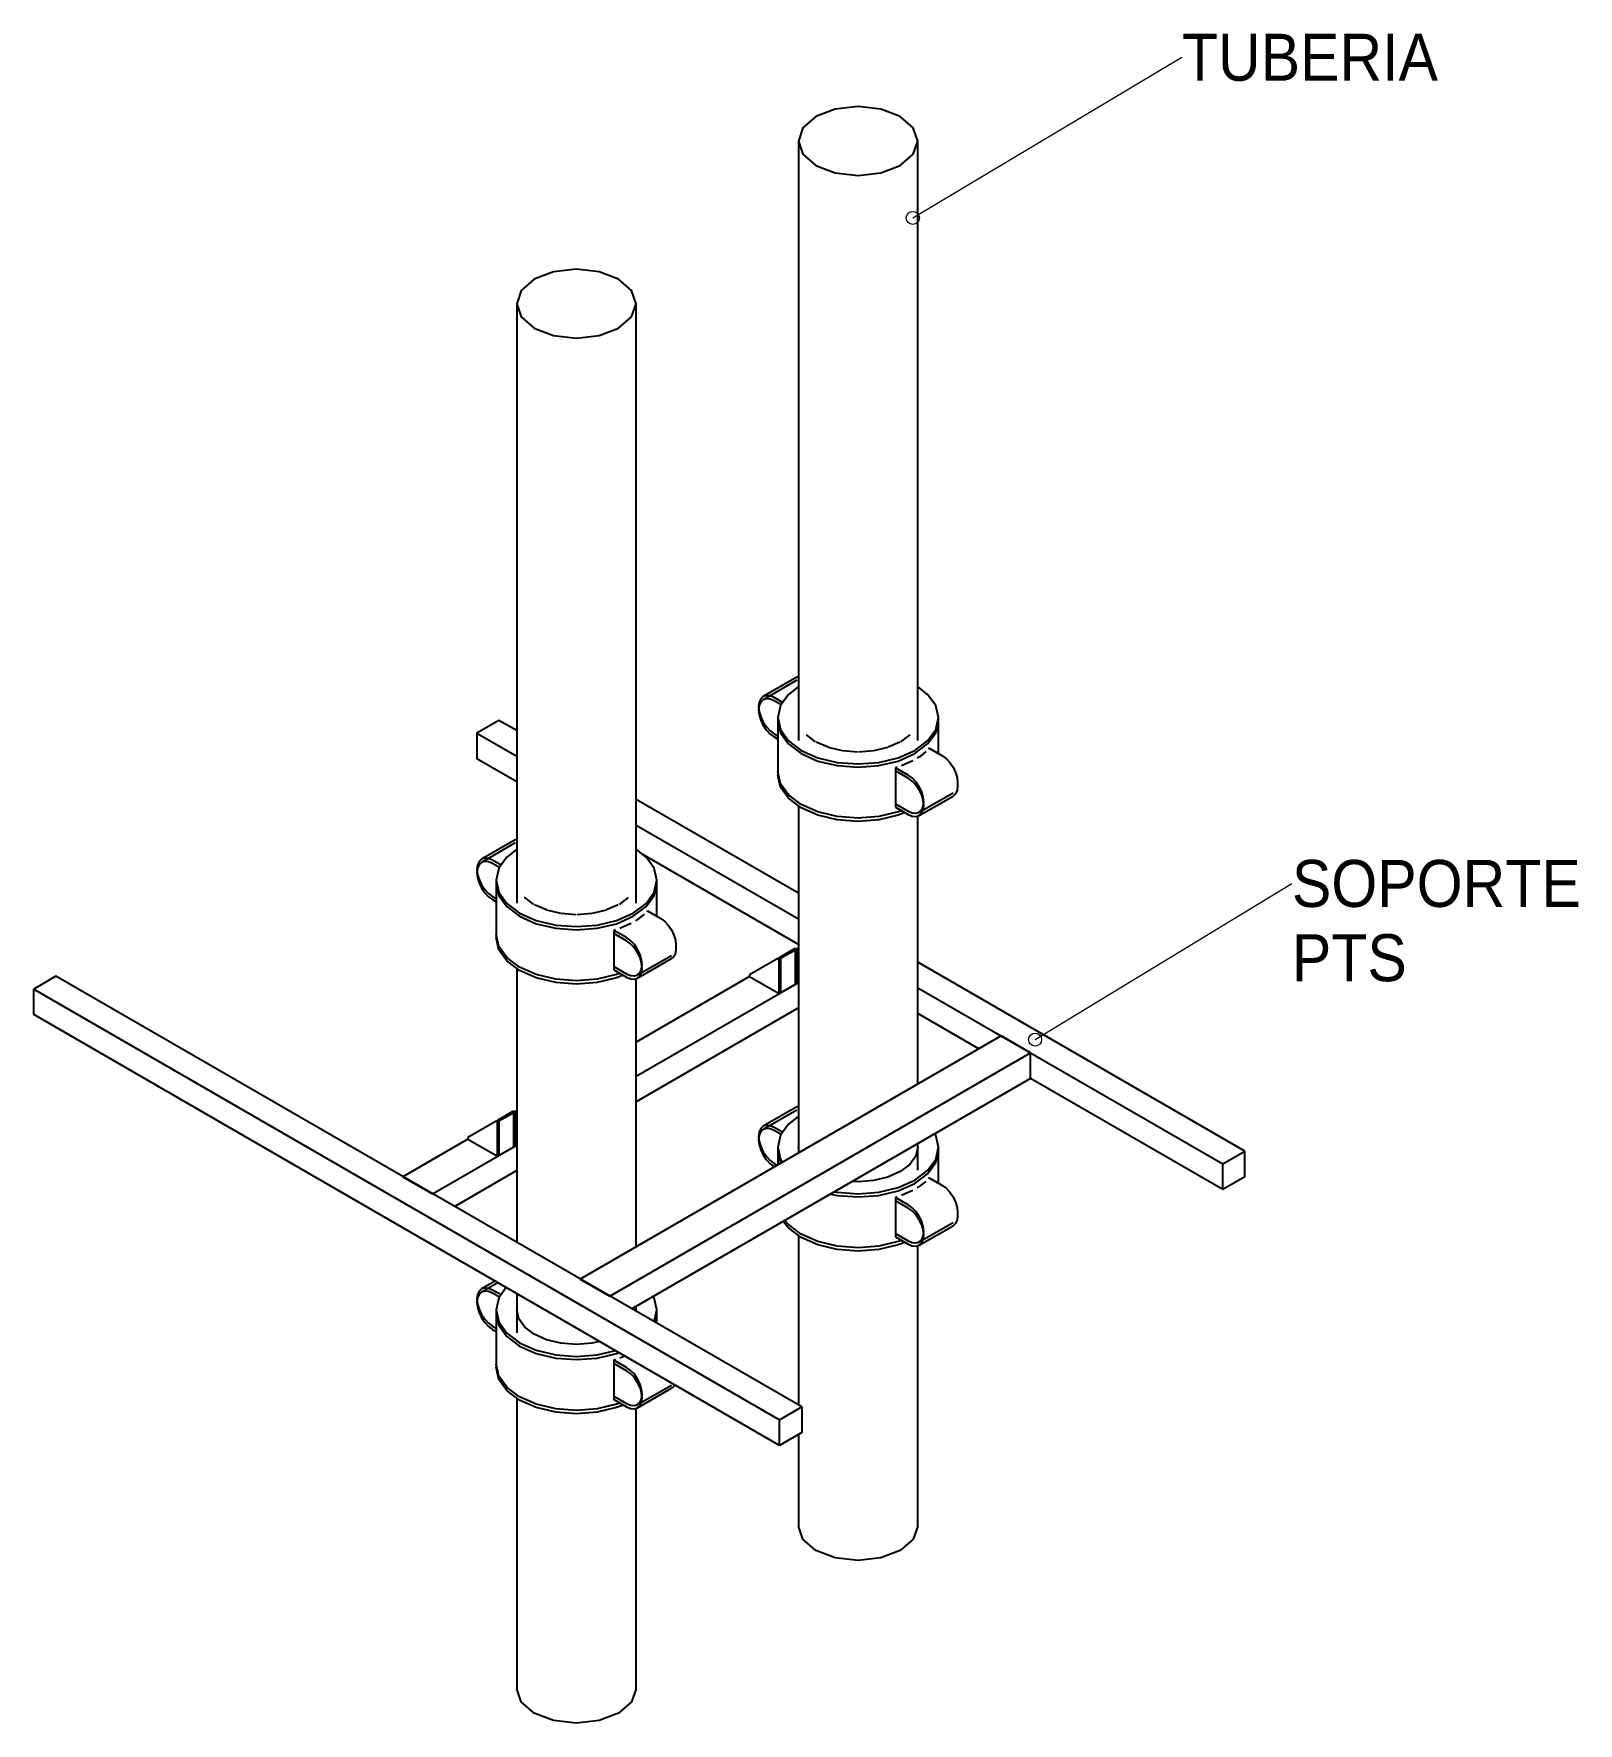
# Model space of a CAD drawing. Header units: metres. Extents: x 63 to 378, y -27 to 78.
# Drawn here: x 376.759 to 378.238, y 36.179 to 37.796 of the extents above; entities that cross this region are included whole.
import ezdxf

# ---------------------------------------------------------------- set-up
doc = ezdxf.new("R2010")
doc.units = ezdxf.units.M
doc.layers.add('G-ANNO-TEXT', color=7, linetype='Continuous', lineweight=9)
doc.layers.add('P-PIPE', color=7, linetype='Continuous', lineweight=18)
doc.styles.add('SansSerif_1', font='SANSS__.TTF', dxfattribs={"width": 0.9, "height": 0.045})

# ---------------------------------------------------------------- blocks, each defined once
blk = doc.blocks.new('Victaulic-IPS-Rigid Coupling Style 07-W07-107 - Standard-2589299-DETALLE ESQUEMATICO SOPORTE TUB_')
at = {"layer": 'P-PIPE', "color": 1, "lineweight": 25, "true_color": 0xff0000}
for p, q in [((56.1004, 36.6008), (56.0847, 36.5917)), ((56.1018, 36.5869), (56.0953, 36.5907)), ((56.0986, 36.5716), (56.0986, 36.5198)), ((56.2511, 36.563), (56.2526, 36.5716)), ((56.2526, 36.562), (56.2526, 36.5716)), ((56.0953, 36.5561), (56.0986, 36.5542)), ((56.2236, 36.5166), (56.2114, 36.5236)), ((56.2114, 36.5236), (56.2114, 36.4891)), ((56.2114, 36.4891), (56.2236, 36.482)), ((56.2342, 36.481), (56.2665, 36.4997))]:
    blk.add_line(p, q, dxfattribs=at)
for points in [[(56.0847, 36.5917, 0), (56.0823, 36.5895, 0), (56.0808, 36.5862, 0), (56.0803, 36.582, 0), (56.0808, 36.5773, 0), (56.0823, 36.5722, 0), (56.0847, 36.5673, 0), (56.0878, 36.5628, 0), (56.0914, 36.5589, 0), (56.0953, 36.5561, 0)], [(56.0953, 36.5907, 0), (56.0914, 36.5923, 0), (56.0878, 36.5927, 0), (56.0847, 36.5917, 0)], [(56.0986, 36.5716, 0), (56.1013, 36.5601, 0), (56.109, 36.5494, 0), (56.1212, 36.5402, 0)], [(56.1212, 36.5402, 0), (56.1371, 36.5331, 0), (56.1557, 36.5287, 0), (56.1756, 36.5272, 0), (56.1955, 36.5287, 0), (56.2141, 36.5331, 0), (56.2163, 36.5339, 0)], [(56.1212, 36.4884, 0), (56.109, 36.4976, 0), (56.1013, 36.5083, 0), (56.0986, 36.5198, 0)], [(56.2342, 36.481, 0), (56.2366, 36.4832, 0), (56.238, 36.4865, 0), (56.2386, 36.4907, 0), (56.238, 36.4955, 0), (56.2366, 36.5005, 0), (56.2342, 36.5054, 0), (56.2311, 36.51, 0), (56.2275, 36.5138, 0), (56.2236, 36.5166, 0)], [(56.2696, 36.5031, 0), (56.2689, 36.5019, 0), (56.2665, 36.4997, 0)], [(56.2206, 36.4837, 0), (56.2141, 36.4813, 0), (56.1955, 36.4769, 0), (56.1756, 36.4753, 0), (56.1557, 36.4769, 0), (56.1371, 36.4813, 0), (56.1212, 36.4884, 0)], [(56.2236, 36.482, 0), (56.2275, 36.4804, 0), (56.2311, 36.48, 0), (56.2342, 36.481, 0)]]:
    blk.add_polyline3d(points, dxfattribs=at)
blk = doc.blocks.new('Victaulic-IPS-Rigid Coupling Style 07-W07-107 - Standard-V701-DETALLE ESQUEMATICO SOPORTE TUB_')
at = {"layer": 'P-PIPE', "color": 1, "lineweight": 25, "true_color": 0xff0000}
for p, q in [((56.0977, 36.6024), (56.0847, 36.5948)), ((56.1034, 36.5891), (56.0953, 36.5938)), ((56.0986, 36.5747), (56.0986, 36.5229)), ((56.2328, 36.5747), (56.2327, 36.5736)), ((56.25, 36.5634), (56.2526, 36.5747)), ((56.2526, 36.562), (56.2526, 36.5747)), ((56.0953, 36.5592), (56.0986, 36.5573)), ((56.213, 36.5273), (56.2114, 36.5268)), ((56.2236, 36.5197), (56.2114, 36.5268)), ((56.2114, 36.5268), (56.2114, 36.4922)), ((56.222, 36.5306), (56.2171, 36.5287)), ((56.2342, 36.4841), (56.2665, 36.5028)), ((56.2114, 36.4922), (56.2236, 36.4852))]:
    blk.add_line(p, q, dxfattribs=at)
for points in [[(56.0847, 36.5948, 0), (56.0823, 36.5926, 0), (56.0808, 36.5893, 0), (56.0803, 36.5852, 0), (56.0808, 36.5804, 0), (56.0823, 36.5754, 0), (56.0847, 36.5704, 0), (56.0878, 36.5659, 0), (56.0914, 36.5621, 0), (56.0953, 36.5592, 0)], [(56.0953, 36.5938, 0), (56.0914, 36.5954, 0), (56.0878, 36.5958, 0), (56.0847, 36.5948, 0)], [(56.1083, 36.5963, 0), (56.1013, 36.5862, 0), (56.0986, 36.5747, 0)], [(56.2526, 36.5747, 0), (56.2499, 36.5862, 0), (56.2493, 36.5875, 0)], [(56.0986, 36.5747, 0), (56.1013, 36.5632, 0), (56.109, 36.5525, 0), (56.1212, 36.5433, 0)], [(56.1352, 36.5514, 0), (56.1261, 36.5582, 0), (56.1204, 36.5662, 0), (56.1185, 36.5747, 0)], [(56.198, 36.5444, 0), (56.1904, 36.5429, 0), (56.1756, 36.5417, 0), (56.1608, 36.5429, 0), (56.147, 36.5462, 0), (56.1352, 36.5514, 0)], [(56.1212, 36.5433, 0), (56.1371, 36.5363, 0), (56.1557, 36.5318, 0), (56.1756, 36.5303, 0), (56.1955, 36.5318, 0), (56.2129, 36.5359, 0)], [(56.1212, 36.4915, 0), (56.109, 36.5007, 0), (56.1013, 36.5114, 0), (56.0986, 36.5229, 0)], [(56.2342, 36.4841, 0), (56.2366, 36.4863, 0), (56.238, 36.4896, 0), (56.2386, 36.4938, 0), (56.238, 36.4986, 0), (56.2366, 36.5036, 0), (56.2342, 36.5086, 0), (56.2311, 36.5131, 0), (56.2275, 36.5169, 0), (56.2236, 36.5197, 0)], [(56.2174, 36.4856, 0), (56.2141, 36.4844, 0), (56.1955, 36.48, 0), (56.1756, 36.4785, 0), (56.1557, 36.48, 0), (56.1371, 36.4844, 0), (56.1212, 36.4915, 0)], [(56.2236, 36.4852, 0), (56.2275, 36.4835, 0), (56.2311, 36.4832, 0), (56.2342, 36.4841, 0)]]:
    blk.add_polyline3d(points, dxfattribs=at)
blk = doc.blocks.new('Victaulic-IPS-Rigid Coupling Style 07-W07-107 - Standard-V702-DETALLE ESQUEMATICO SOPORTE TUB_')
at = {"layer": 'P-PIPE', "color": 11, "lineweight": 25, "true_color": 0xff8080}
for p, q in [((56.3867, 36.7661), (56.3544, 36.7474)), ((56.3715, 36.7426), (56.365, 36.7464)), ((56.3683, 36.7273), (56.3683, 36.7135)), ((56.3683, 36.7273), (56.3709, 36.7158)), ((56.5196, 36.7158), (56.5222, 36.7273)), ((56.5222, 36.6963), (56.5222, 36.7273)), ((56.3709, 36.7158), (56.3712, 36.7152)), ((56.5119, 36.7051), (56.5196, 36.7158)), ((56.4838, 36.6888), (56.4997, 36.6959)), ((56.4997, 36.6959), (56.5119, 36.7051)), ((56.4192, 36.6855), (56.4254, 36.6844)), ((56.4254, 36.6844), (56.4453, 36.6829)), ((56.4453, 36.6829), (56.4652, 36.6844)), ((56.4652, 36.6844), (56.4838, 36.6888)), ((56.4933, 36.6723), (56.4811, 36.6793)), ((56.4811, 36.6793), (56.4811, 36.6448)), ((56.5039, 36.6367), (56.5362, 36.6554)), ((56.4811, 36.6448), (56.4933, 36.6377))]:
    blk.add_line(p, q, dxfattribs=at)
for points in [[(56.3544, 36.7474, 0), (56.352, 36.7452, 0), (56.3505, 36.7419, 0), (56.35, 36.7377, 0), (56.3505, 36.733, 0), (56.352, 36.7279, 0), (56.3544, 36.723, 0), (56.3575, 36.7185, 0), (56.3611, 36.7146, 0), (56.365, 36.7118, 0)], [(56.365, 36.7464, 0), (56.3611, 36.748, 0), (56.3575, 36.7484, 0), (56.3544, 36.7474, 0)], [(56.5039, 36.6367, 0), (56.5062, 36.6389, 0), (56.5077, 36.6422, 0), (56.5082, 36.6464, 0), (56.5077, 36.6512, 0), (56.5062, 36.6562, 0), (56.5039, 36.6611, 0), (56.5008, 36.6657, 0), (56.4971, 36.6695, 0), (56.4933, 36.6723, 0)], [(56.5405, 36.6667, 0), (56.5406, 36.6651, 0), (56.5401, 36.6609, 0), (56.5386, 36.6576, 0), (56.5362, 36.6554, 0)], [(56.3909, 36.6441, 0), (56.3786, 36.6533, 0), (56.3735, 36.6595, 0)], [(56.4902, 36.6394, 0), (56.4838, 36.637, 0), (56.4652, 36.6326, 0), (56.4453, 36.631, 0), (56.4254, 36.6326, 0), (56.4068, 36.637, 0), (56.3909, 36.6441, 0)], [(56.4933, 36.6377, 0), (56.4971, 36.6361, 0), (56.5008, 36.6357, 0), (56.5039, 36.6367, 0)]]:
    blk.add_polyline3d(points, dxfattribs=at)
blk = doc.blocks.new('Victaulic-IPS-Rigid Coupling Style 07-W07-107 - Standard-V703-DETALLE ESQUEMATICO SOPORTE TUB_')
at = {"layer": 'P-PIPE', "color": 11, "lineweight": 25, "true_color": 0xff8080}
for p, q in [((56.3867, 36.7692), (56.3544, 36.7505)), ((56.3867, 36.7692), (56.3881, 36.7698)), ((56.373, 36.7448), (56.365, 36.7495)), ((56.3683, 36.7304), (56.3683, 36.7135)), ((56.3888, 36.7255), (56.3881, 36.7304)), ((56.5222, 36.6963), (56.5222, 36.7304)), ((56.365, 36.7149), (56.3679, 36.7133)), ((56.5134, 36.7011), (56.5126, 36.7002)), ((56.5134, 36.7011), (56.5256, 36.6941)), ((56.4827, 36.683), (56.4811, 36.6825)), ((56.4933, 36.6754), (56.4811, 36.6825)), ((56.4811, 36.6825), (56.4811, 36.6479)), ((56.3786, 36.6564), (56.3751, 36.6604)), ((56.3909, 36.6472), (56.3786, 36.6564)), ((56.4068, 36.6401), (56.3909, 36.6472)), ((56.4811, 36.6479), (56.4933, 36.6409)), ((56.5039, 36.6398), (56.5362, 36.6585)), ((56.4254, 36.6357), (56.4068, 36.6401)), ((56.4453, 36.6341), (56.4254, 36.6357)), ((56.4652, 36.6357), (56.4453, 36.6341)), ((56.4838, 36.6401), (56.4652, 36.6357)), ((56.4871, 36.6413), (56.4838, 36.6401))]:
    blk.add_line(p, q, dxfattribs=at)
for points in [[(56.3878, 36.76, 0), (56.3786, 36.7526, 0), (56.3709, 36.7419, 0), (56.3683, 36.7304, 0)], [(56.3544, 36.7505, 0), (56.352, 36.7483, 0), (56.3505, 36.745, 0), (56.35, 36.7409, 0), (56.3505, 36.7361, 0), (56.352, 36.7311, 0), (56.3544, 36.7261, 0), (56.3575, 36.7216, 0), (56.3611, 36.7178, 0), (56.365, 36.7149, 0)], [(56.365, 36.7495, 0), (56.3611, 36.7511, 0), (56.3575, 36.7515, 0), (56.3544, 36.7505, 0)], [(56.3683, 36.7304, 0), (56.3709, 36.7189, 0), (56.3725, 36.7161, 0)], [(56.4231, 36.6879, 0), (56.4254, 36.6875, 0), (56.4453, 36.686, 0), (56.4652, 36.6875, 0), (56.4838, 36.692, 0), (56.4997, 36.699, 0), (56.5119, 36.7082, 0), (56.5196, 36.7189, 0), (56.5222, 36.7304, 0)], [(56.5024, 36.7304, 0), (56.5005, 36.7219, 0), (56.4948, 36.7139, 0), (56.4857, 36.7071, 0), (56.4739, 36.7019, 0), (56.4601, 36.6986, 0), (56.4453, 36.6974, 0), (56.4401, 36.6976, 0)], [(56.5222, 36.7304, 0), (56.5196, 36.7419, 0), (56.519, 36.7432, 0)], [(56.5101, 36.6978, 0), (56.5049, 36.6937, 0), (56.5018, 36.6916, 0)], [(56.4976, 36.6892, 0), (56.494, 36.6874, 0), (56.4868, 36.6844, 0)], [(56.5256, 36.6941, 0), (56.5295, 36.6913, 0), (56.5331, 36.6875, 0), (56.5362, 36.6829, 0), (56.5386, 36.678, 0), (56.5401, 36.6729, 0), (56.5406, 36.6682, 0), (56.5405, 36.6666, 0)], [(56.5039, 36.6398, 0), (56.5062, 36.642, 0), (56.5077, 36.6453, 0), (56.5082, 36.6495, 0), (56.5077, 36.6543, 0), (56.5062, 36.6593, 0), (56.5039, 36.6642, 0), (56.5008, 36.6688, 0), (56.4971, 36.6726, 0), (56.4933, 36.6754, 0)], [(56.4933, 36.6409, 0), (56.4971, 36.6392, 0), (56.5008, 36.6389, 0), (56.5039, 36.6398, 0)]]:
    blk.add_polyline3d(points, dxfattribs=at)
blk = doc.blocks.new('Victaulic-IPS-Rigid Coupling Style 07-W07-107 - Standard-V704-DETALLE ESQUEMATICO SOPORTE TUB_')
at = {"layer": 'P-PIPE', "color": 1, "lineweight": 25, "true_color": 0xff0000}
for p, q in [((56.117, 37.0218), (56.0847, 37.0031)), ((56.1018, 36.9983), (56.0953, 37.002)), ((56.0986, 36.983), (56.0986, 36.9311)), ((56.2526, 36.9519), (56.2526, 36.983)), ((56.0953, 36.9675), (56.0986, 36.9655)), ((56.2236, 36.928), (56.2114, 36.935)), ((56.2114, 36.935), (56.2114, 36.9004)), ((56.2342, 36.8924), (56.2665, 36.911)), ((56.2114, 36.9004), (56.2236, 36.8934))]:
    blk.add_line(p, q, dxfattribs=at)
for points in [[(56.0847, 37.0031, 0), (56.0823, 37.0009, 0), (56.0808, 36.9976, 0), (56.0803, 36.9934, 0), (56.0808, 36.9886, 0), (56.0823, 36.9836, 0), (56.0847, 36.9787, 0), (56.0878, 36.9741, 0), (56.0914, 36.9703, 0), (56.0953, 36.9675, 0)], [(56.0953, 37.002, 0), (56.0914, 37.0037, 0), (56.0878, 37.004, 0), (56.0847, 37.0031, 0)], [(56.0986, 36.983, 0), (56.1013, 36.9715, 0), (56.109, 36.9608, 0), (56.1212, 36.9516, 0)], [(56.1212, 36.9516, 0), (56.1371, 36.9445, 0), (56.1557, 36.9401, 0), (56.1756, 36.9385, 0), (56.1955, 36.9401, 0), (56.2141, 36.9445, 0), (56.23, 36.9516, 0), (56.2423, 36.9608, 0), (56.2499, 36.9715, 0), (56.2526, 36.983, 0)], [(56.1212, 36.8997, 0), (56.109, 36.9089, 0), (56.1013, 36.9196, 0), (56.0986, 36.9311, 0)], [(56.2342, 36.8924, 0), (56.2366, 36.8946, 0), (56.238, 36.8979, 0), (56.2386, 36.902, 0), (56.238, 36.9068, 0), (56.2366, 36.9118, 0), (56.2342, 36.9168, 0), (56.2311, 36.9213, 0), (56.2275, 36.9251, 0), (56.2236, 36.928, 0)], [(56.2708, 36.9223, 0), (56.2709, 36.9207, 0), (56.2704, 36.9165, 0), (56.2689, 36.9132, 0), (56.2665, 36.911, 0)], [(56.2206, 36.8951, 0), (56.2141, 36.8927, 0), (56.1955, 36.8882, 0), (56.1756, 36.8867, 0), (56.1557, 36.8882, 0), (56.1371, 36.8927, 0), (56.1212, 36.8997, 0)], [(56.2236, 36.8934, 0), (56.2275, 36.8918, 0), (56.2311, 36.8914, 0), (56.2342, 36.8924, 0)]]:
    blk.add_polyline3d(points, dxfattribs=at)
blk = doc.blocks.new('Victaulic-IPS-Rigid Coupling Style 07-W07-107 - Standard-V705-DETALLE ESQUEMATICO SOPORTE TUB_')
at = {"layer": 'P-PIPE', "color": 1, "lineweight": 25, "true_color": 0xff0000}
for p, q in [((56.117, 37.0249), (56.0847, 37.0062)), ((56.117, 37.0249), (56.1184, 37.0255)), ((56.1034, 37.0005), (56.0953, 37.0052)), ((56.0986, 36.9861), (56.0986, 36.9342)), ((56.2526, 36.9519), (56.2526, 36.9861)), ((56.0953, 36.9706), (56.0986, 36.9687)), ((56.1261, 36.9696), (56.1259, 36.9698)), ((56.1348, 36.963), (56.1262, 36.9695)), ((56.1469, 36.9576), (56.1355, 36.9626)), ((56.1605, 36.9543), (56.1473, 36.9574)), ((56.1751, 36.9531), (56.161, 36.9542)), ((56.1902, 36.9542), (56.1761, 36.9531)), ((56.2039, 36.9574), (56.1907, 36.9543)), ((56.2157, 36.9626), (56.2043, 36.9576)), ((56.225, 36.9695), (56.2164, 36.963)), ((56.2437, 36.9568), (56.2429, 36.9559)), ((56.2437, 36.9568), (56.2559, 36.9497)), ((56.213, 36.9386), (56.2114, 36.9381)), ((56.2236, 36.9311), (56.2114, 36.9381)), ((56.2114, 36.9381), (56.2114, 36.9036)), ((56.2342, 36.8955), (56.2665, 36.9141)), ((56.2114, 36.9036), (56.2236, 36.8965))]:
    blk.add_line(p, q, dxfattribs=at)
for points in [[(56.0847, 37.0062, 0), (56.0823, 37.004, 0), (56.0808, 37.0007, 0), (56.0803, 36.9965, 0), (56.0808, 36.9917, 0), (56.0823, 36.9867, 0), (56.0847, 36.9818, 0), (56.0878, 36.9772, 0), (56.0914, 36.9734, 0), (56.0953, 36.9706, 0)], [(56.0953, 37.0052, 0), (56.0914, 37.0068, 0), (56.0878, 37.0072, 0), (56.0847, 37.0062, 0)], [(56.1181, 37.0156, 0), (56.109, 37.0083, 0), (56.1013, 36.9976, 0), (56.0986, 36.9861, 0)], [(56.2526, 36.9861, 0), (56.2499, 36.9976, 0), (56.2423, 37.0083, 0), (56.2332, 37.0156, 0)], [(56.0986, 36.9861, 0), (56.1013, 36.9746, 0), (56.109, 36.9639, 0), (56.1212, 36.9547, 0)], [(56.1212, 36.9547, 0), (56.1371, 36.9476, 0), (56.1557, 36.9432, 0), (56.1756, 36.9417, 0), (56.1955, 36.9432, 0), (56.2141, 36.9476, 0), (56.23, 36.9547, 0), (56.2423, 36.9639, 0), (56.2499, 36.9746, 0), (56.2526, 36.9861, 0)], [(56.2279, 36.9448, 0), (56.2243, 36.943, 0), (56.2171, 36.94, 0)], [(56.2404, 36.9535, 0), (56.2352, 36.9493, 0), (56.2321, 36.9473, 0)], [(56.2559, 36.9497, 0), (56.2598, 36.9469, 0), (56.2634, 36.9431, 0), (56.2665, 36.9386, 0), (56.2689, 36.9336, 0), (56.2704, 36.9286, 0), (56.2709, 36.9238, 0), (56.2708, 36.9223, 0)], [(56.1212, 36.9028, 0), (56.109, 36.912, 0), (56.1013, 36.9227, 0), (56.0986, 36.9342, 0)], [(56.2342, 36.8955, 0), (56.2366, 36.8977, 0), (56.238, 36.901, 0), (56.2386, 36.9052, 0), (56.238, 36.9099, 0), (56.2366, 36.915, 0), (56.2342, 36.9199, 0), (56.2311, 36.9244, 0), (56.2275, 36.9283, 0), (56.2236, 36.9311, 0)], [(56.2174, 36.8969, 0), (56.2141, 36.8958, 0), (56.1955, 36.8913, 0), (56.1756, 36.8898, 0), (56.1557, 36.8913, 0), (56.1371, 36.8958, 0), (56.1212, 36.9028, 0)], [(56.2236, 36.8965, 0), (56.2275, 36.8949, 0), (56.2311, 36.8945, 0), (56.2342, 36.8955, 0)]]:
    blk.add_polyline3d(points, dxfattribs=at)
blk = doc.blocks.new('Victaulic-IPS-Rigid Coupling Style 07-W07-107 - Standard-V706-DETALLE ESQUEMATICO SOPORTE TUB_')
at = {"layer": 'P-PIPE', "color": 11, "lineweight": 25, "true_color": 0xff8080}
for p, q in [((56.3867, 37.1775), (56.3544, 37.1588)), ((56.3715, 37.154), (56.365, 37.1577)), ((56.3683, 37.1387), (56.3683, 37.0868)), ((56.3683, 37.1387), (56.3709, 37.1272)), ((56.5196, 37.1272), (56.5222, 37.1387)), ((56.5222, 37.1076), (56.5222, 37.1387)), ((56.365, 37.1232), (56.3683, 37.1212)), ((56.3709, 37.1272), (56.3786, 37.1165)), ((56.3786, 37.1165), (56.3909, 37.1073)), ((56.4997, 37.1073), (56.5119, 37.1165)), ((56.5119, 37.1165), (56.5196, 37.1272)), ((56.3909, 37.1073), (56.4068, 37.1002)), ((56.4068, 37.1002), (56.4254, 37.0958)), ((56.4652, 37.0958), (56.4838, 37.1002)), ((56.4838, 37.1002), (56.4997, 37.1073)), ((56.4254, 37.0958), (56.4453, 37.0942)), ((56.4453, 37.0942), (56.4652, 37.0958)), ((56.4933, 37.0837), (56.4811, 37.0907)), ((56.4811, 37.0907), (56.4811, 37.0561)), ((56.4811, 37.0561), (56.4933, 37.0491)), ((56.5039, 37.0481), (56.5362, 37.0667))]:
    blk.add_line(p, q, dxfattribs=at)
for points in [[(56.3544, 37.1588, 0), (56.352, 37.1566, 0), (56.3505, 37.1533, 0), (56.35, 37.1491, 0), (56.3505, 37.1443, 0), (56.352, 37.1393, 0), (56.3544, 37.1343, 0), (56.3575, 37.1298, 0), (56.3611, 37.126, 0), (56.365, 37.1232, 0)], [(56.365, 37.1577, 0), (56.3611, 37.1594, 0), (56.3575, 37.1597, 0), (56.3544, 37.1588, 0)], [(56.3909, 37.0554, 0), (56.3786, 37.0646, 0), (56.3709, 37.0753, 0), (56.3683, 37.0868, 0)], [(56.5039, 37.0481, 0), (56.5062, 37.0503, 0), (56.5077, 37.0536, 0), (56.5082, 37.0577, 0), (56.5077, 37.0625, 0), (56.5062, 37.0675, 0), (56.5039, 37.0725, 0), (56.5008, 37.077, 0), (56.4971, 37.0808, 0), (56.4933, 37.0837, 0)], [(56.5405, 37.078, 0), (56.5406, 37.0764, 0), (56.5401, 37.0722, 0), (56.5386, 37.0689, 0), (56.5362, 37.0667, 0)], [(56.4902, 37.0508, 0), (56.4838, 37.0484, 0), (56.4652, 37.0439, 0), (56.4453, 37.0424, 0), (56.4254, 37.0439, 0), (56.4068, 37.0484, 0), (56.3909, 37.0554, 0)], [(56.4933, 37.0491, 0), (56.4971, 37.0475, 0), (56.5008, 37.0471, 0), (56.5039, 37.0481, 0)]]:
    blk.add_polyline3d(points, dxfattribs=at)
blk = doc.blocks.new('Victaulic-IPS-Rigid Coupling Style 07-W07-107 - Standard-V707-DETALLE ESQUEMATICO SOPORTE TUB_')
at = {"layer": 'P-PIPE', "color": 11, "lineweight": 25, "true_color": 0xff8080}
for p, q in [((56.3867, 37.1806), (56.3544, 37.1619)), ((56.3867, 37.1806), (56.3881, 37.1812)), ((56.373, 37.1562), (56.365, 37.1609)), ((56.3683, 37.1418), (56.3683, 37.0899)), ((56.5222, 37.1076), (56.5222, 37.1418)), ((56.365, 37.1263), (56.3683, 37.1244)), ((56.4045, 37.1187), (56.3959, 37.1252)), ((56.4166, 37.1133), (56.4052, 37.1183)), ((56.4854, 37.1183), (56.474, 37.1133)), ((56.4947, 37.1252), (56.486, 37.1187)), ((56.4302, 37.11), (56.417, 37.1131)), ((56.4448, 37.1088), (56.4306, 37.1099)), ((56.4599, 37.1099), (56.4458, 37.1088)), ((56.4736, 37.1131), (56.4604, 37.11)), ((56.5134, 37.1125), (56.5126, 37.1116)), ((56.5134, 37.1125), (56.5256, 37.1054)), ((56.3709, 37.0784), (56.3683, 37.0899)), ((56.4827, 37.0943), (56.4811, 37.0938)), ((56.4933, 37.0868), (56.4811, 37.0938)), ((56.4811, 37.0938), (56.4811, 37.0593)), ((56.3786, 37.0677), (56.3709, 37.0784)), ((56.3909, 37.0585), (56.3786, 37.0677)), ((56.5039, 37.0512), (56.5362, 37.0698)), ((56.4068, 37.0515), (56.3909, 37.0585)), ((56.4254, 37.047), (56.4068, 37.0515)), ((56.4838, 37.0515), (56.4652, 37.047)), ((56.4811, 37.0593), (56.4933, 37.0522)), ((56.4871, 37.0526), (56.4838, 37.0515)), ((56.4453, 37.0455), (56.4254, 37.047)), ((56.4652, 37.047), (56.4453, 37.0455))]:
    blk.add_line(p, q, dxfattribs=at)
for points in [[(56.3878, 37.1713, 0), (56.3786, 37.164, 0), (56.3709, 37.1533, 0), (56.3683, 37.1418, 0)], [(56.5222, 37.1418, 0), (56.5196, 37.1533, 0), (56.5119, 37.164, 0), (56.5028, 37.1713, 0)], [(56.3544, 37.1619, 0), (56.352, 37.1597, 0), (56.3505, 37.1564, 0), (56.35, 37.1522, 0), (56.3505, 37.1474, 0), (56.352, 37.1424, 0), (56.3544, 37.1375, 0), (56.3575, 37.1329, 0), (56.3611, 37.1291, 0), (56.365, 37.1263, 0)], [(56.365, 37.1609, 0), (56.3611, 37.1625, 0), (56.3575, 37.1629, 0), (56.3544, 37.1619, 0)], [(56.3683, 37.1418, 0), (56.3709, 37.1303, 0), (56.3786, 37.1196, 0), (56.3909, 37.1104, 0)], [(56.3909, 37.1104, 0), (56.4068, 37.1033, 0), (56.4254, 37.0989, 0), (56.4453, 37.0974, 0), (56.4652, 37.0989, 0), (56.4838, 37.1033, 0), (56.4997, 37.1104, 0), (56.5119, 37.1196, 0), (56.5196, 37.1303, 0), (56.5222, 37.1418, 0)], [(56.4976, 37.1005, 0), (56.494, 37.0987, 0), (56.4868, 37.0957, 0)], [(56.5101, 37.1092, 0), (56.5049, 37.105, 0), (56.5018, 37.103, 0)], [(56.5256, 37.1054, 0), (56.5295, 37.1026, 0), (56.5331, 37.0988, 0), (56.5362, 37.0943, 0), (56.5386, 37.0893, 0), (56.5401, 37.0843, 0), (56.5406, 37.0795, 0), (56.5405, 37.078, 0)], [(56.5039, 37.0512, 0), (56.5062, 37.0534, 0), (56.5077, 37.0567, 0), (56.5082, 37.0609, 0), (56.5077, 37.0656, 0), (56.5062, 37.0707, 0), (56.5039, 37.0756, 0), (56.5008, 37.0801, 0), (56.4971, 37.084, 0), (56.4933, 37.0868, 0)], [(56.4933, 37.0522, 0), (56.4971, 37.0506, 0), (56.5008, 37.0502, 0), (56.5039, 37.0512, 0)]]:
    blk.add_polyline3d(points, dxfattribs=at)
blk = doc.blocks.new('soporte tuberia Ayura - 4_-2612578-DETALLE ESQUEMATICO SOPORTE TUB_')
at = {"layer": 'P-PIPE', "lineweight": 25}
for p, q in [((56.1014, 37.1391), (56.0802, 37.1269)), ((56.1185, 37.1293), (56.1014, 37.1391)), ((56.0802, 37.1269), (56.1185, 37.1048)), ((56.0802, 37.1269), (56.0802, 37.1024)), ((56.1185, 37.0803), (56.0802, 37.1024)), ((56.3881, 36.9736), (56.2328, 37.0633)), ((56.2328, 37.0388), (56.3881, 36.9491)), ((56.3881, 36.9246), (56.2393, 37.0106)), ((56.3683, 36.9111), (56.3414, 36.8956)), ((56.3683, 36.9111), (56.3697, 36.9119)), ((56.3697, 36.9103), (56.3683, 36.9111)), ((56.3838, 36.9201), (56.3697, 36.9119)), ((56.3711, 36.9111), (56.3697, 36.9119)), ((56.3697, 36.9119), (56.3711, 36.9111)), ((56.3711, 36.9111), (56.3697, 36.9103)), ((56.3697, 36.8776), (56.3697, 36.9103)), ((56.3853, 36.9192), (56.3711, 36.9111)), ((56.3711, 36.8784), (56.3711, 36.9111)), ((56.3711, 36.9111), (56.3711, 36.8784)), ((56.3838, 36.9201), (56.3853, 36.9209)), ((56.3838, 36.9201), (56.3853, 36.9192)), ((56.3853, 36.9192), (56.3838, 36.9201)), ((56.3853, 36.9209), (56.3867, 36.9201)), ((56.3867, 36.9201), (56.3853, 36.9192)), ((56.3853, 36.9192), (56.3853, 36.8866)), ((56.3853, 36.8866), (56.3853, 36.9192)), ((56.3881, 36.9209), (56.3867, 36.9201)), ((56.3867, 36.9201), (56.3867, 36.8874)), ((56.8156, 36.7268), (56.5024, 36.9076)), ((55.6772, 36.8942), (55.656, 36.8819)), ((56.3913, 36.4819), (55.6772, 36.8942)), ((56.3414, 36.8939), (56.2328, 36.8312)), ((56.3414, 36.8956), (56.3414, 36.8939)), ((56.3414, 36.8939), (56.3697, 36.8776)), ((55.656, 36.8819), (56.3701, 36.4696)), ((55.656, 36.8574), (55.656, 36.8819)), ((56.2328, 36.7985), (56.3881, 36.8882)), ((56.3711, 36.8784), (56.3697, 36.8776)), ((56.3711, 36.8784), (56.3853, 36.8866)), ((56.3867, 36.8874), (56.3853, 36.8866)), ((56.5024, 36.8831), (56.7944, 36.7146)), ((56.3701, 36.4451), (55.656, 36.8574)), ((56.3881, 36.8638), (56.2328, 36.774)), ((56.561, 36.8248), (56.5024, 36.8586)), ((56.5823, 36.837), (56.1792, 36.6043)), ((56.6105, 36.8207), (56.5823, 36.837)), ((56.2075, 36.588), (56.6105, 36.8207)), ((56.6105, 36.7962), (56.6105, 36.8207)), ((56.6105, 36.7962), (56.2287, 36.5757)), ((56.7944, 36.6901), (56.6105, 36.7962)), ((56.1142, 36.7644), (56.1, 36.7562)), ((56.1156, 36.7635), (56.1014, 36.7554)), ((56.1142, 36.7644), (56.1156, 36.7652)), ((56.1142, 36.7644), (56.1156, 36.7635)), ((56.1156, 36.7635), (56.1142, 36.7644)), ((56.1156, 36.7652), (56.117, 36.7644)), ((56.117, 36.7644), (56.1156, 36.7635)), ((56.1156, 36.7635), (56.1156, 36.7309)), ((56.1156, 36.7309), (56.1156, 36.7635)), ((56.1185, 36.7652), (56.117, 36.7644)), ((56.117, 36.7644), (56.117, 36.7317)), ((56.0986, 36.7554), (56.0717, 36.7399)), ((56.0986, 36.7554), (56.1, 36.7562)), ((56.1, 36.7546), (56.0986, 36.7554)), ((56.1014, 36.7554), (56.1, 36.7562)), ((56.1, 36.7562), (56.1014, 36.7554)), ((56.1014, 36.7554), (56.1, 36.7546)), ((56.1, 36.7219), (56.1, 36.7546)), ((56.1014, 36.7227), (56.1014, 36.7554)), ((56.1014, 36.7554), (56.1014, 36.7227)), ((56.0717, 36.7382), (56.0095, 36.7023)), ((56.0378, 36.686), (56.1185, 36.7326)), ((56.0717, 36.7399), (56.0717, 36.7382)), ((56.0717, 36.7382), (56.1, 36.7219)), ((56.1014, 36.7227), (56.1156, 36.7309)), ((56.117, 36.7317), (56.1156, 36.7309)), ((56.1014, 36.7227), (56.1, 36.7219)), ((56.7944, 36.7146), (56.8156, 36.7268)), ((56.7944, 36.6901), (56.7944, 36.7146)), ((56.8156, 36.7023), (56.8156, 36.7268)), ((56.0095, 36.7023), (56.0378, 36.686)), ((56.1185, 36.7081), (56.059, 36.6737)), ((56.8156, 36.7023), (56.7944, 36.6901)), ((56.1792, 36.6043), (56.2075, 36.588)), ((56.3701, 36.4696), (56.3913, 36.4819)), ((56.3701, 36.4451), (56.3701, 36.4696)), ((56.3913, 36.4819), (56.3913, 36.4574)), ((56.3913, 36.4574), (56.3701, 36.4451))]:
    blk.add_line(p, q, dxfattribs=at)

msp = doc.modelspace()

# ---------------------------------------------------------------- linework, layer by layer
at = {"layer": 'G-ANNO-TEXT'}
for p, q in [((377.6004, 37.6201), (377.8581, 37.7739)), ((377.7175, 36.8335), (377.9634, 36.983))]:
    msp.add_line(p, q, dxfattribs=at)
for centre in [(377.6004, 37.6201), (377.7175, 36.8335)]:
    msp.add_circle(centre, 0.00625, dxfattribs=at)
at = {"layer": 'P-PIPE', "color": 11, "lineweight": 25, "true_color": 0xff8080}
for p, q in [((377.4908, 37.6937), (377.4908, 37.1198)), ((377.6051, 37.1198), (377.6051, 37.6937)), ((377.4908, 37.0575), (377.4908, 36.7249)), ((377.6051, 36.7909), (377.6051, 37.0476)), ((377.6051, 36.7084), (377.6051, 36.7338)), ((377.4908, 36.6461), (377.4908, 36.4837)), ((377.6051, 36.3678), (377.6051, 36.6363)), ((377.4908, 36.4555), (377.4908, 36.3678))]:
    msp.add_line(p, q, dxfattribs=at)
at = {"layer": 'P-PIPE', "color": 1, "lineweight": 25, "true_color": 0xff0000}
for p, q in [((377.2212, 37.538), (377.2212, 36.9641)), ((377.3355, 36.9641), (377.3355, 37.538)), ((377.2212, 36.9018), (377.2212, 36.6394)), ((377.3355, 36.6352), (377.3355, 36.8919)), ((377.2212, 36.5904), (377.2212, 36.5527)), ((377.3355, 36.5734), (377.3355, 36.5781)), ((377.2212, 36.4904), (377.2212, 36.2121)), ((377.3355, 36.2121), (377.3355, 36.4806))]:
    msp.add_line(p, q, dxfattribs=at)
at = {"layer": 'P-PIPE', "color": 11, "lineweight": 25, "true_color": 0xff8080}
for points in [[(377.5076, 37.7171, 0), (377.4952, 37.7063, 0), (377.4908, 37.6937, 0)], [(377.5884, 37.7171, 0), (377.5699, 37.7242, 0), (377.548, 37.7267, 0), (377.5261, 37.7242, 0), (377.5076, 37.7171, 0)], [(377.6051, 37.6937, 0), (377.6008, 37.7063, 0), (377.5884, 37.7171, 0)], [(377.4908, 37.6937, 0), (377.4952, 37.6811, 0), (377.5076, 37.6704, 0)], [(377.5884, 37.6704, 0), (377.6008, 37.6811, 0), (377.6051, 37.6937, 0)], [(377.5076, 37.6704, 0), (377.5261, 37.6632, 0), (377.548, 37.6607, 0), (377.5699, 37.6632, 0), (377.5884, 37.6704, 0)], [(377.5076, 36.3445, 0), (377.4952, 36.3552, 0), (377.4908, 36.3678, 0)], [(377.6051, 36.3678, 0), (377.6008, 36.3552, 0), (377.5884, 36.3445, 0)], [(377.5884, 36.3445, 0), (377.5699, 36.3373, 0), (377.548, 36.3348, 0), (377.5261, 36.3373, 0), (377.5076, 36.3445, 0)]]:
    msp.add_polyline3d(points, dxfattribs=at)
at = {"layer": 'P-PIPE', "color": 1, "lineweight": 25, "true_color": 0xff0000}
for points in [[(377.3187, 37.5614, 0), (377.3002, 37.5685, 0), (377.2783, 37.571, 0), (377.2564, 37.5685, 0), (377.2379, 37.5614, 0)], [(377.2379, 37.5614, 0), (377.2255, 37.5507, 0), (377.2212, 37.538, 0)], [(377.3355, 37.538, 0), (377.3311, 37.5507, 0), (377.3187, 37.5614, 0)], [(377.2212, 37.538, 0), (377.2255, 37.5254, 0), (377.2379, 37.5147, 0)], [(377.3187, 37.5147, 0), (377.3311, 37.5254, 0), (377.3355, 37.538, 0)], [(377.2379, 37.5147, 0), (377.2564, 37.5075, 0), (377.2783, 37.505, 0), (377.3002, 37.5075, 0), (377.3187, 37.5147, 0)], [(377.2379, 36.1888, 0), (377.2255, 36.1995, 0), (377.2212, 36.2121, 0)], [(377.3355, 36.2121, 0), (377.3311, 36.1995, 0), (377.3187, 36.1888, 0)], [(377.3187, 36.1888, 0), (377.3002, 36.1816, 0), (377.2783, 36.1791, 0), (377.2564, 36.1816, 0), (377.2379, 36.1888, 0)]]:
    msp.add_polyline3d(points, dxfattribs=at)

# ---------------------------------------------------------------- block references
at = {"layer": 'P-PIPE', "color": 11, "lineweight": 25, "true_color": 0xff8080}
for name in ['Victaulic-IPS-Rigid Coupling Style 07-W07-107 - Standard-V707-DETALLE ESQUEMATICO SOPORTE TUB_', 'Victaulic-IPS-Rigid Coupling Style 07-W07-107 - Standard-V706-DETALLE ESQUEMATICO SOPORTE TUB_', 'Victaulic-IPS-Rigid Coupling Style 07-W07-107 - Standard-V703-DETALLE ESQUEMATICO SOPORTE TUB_', 'Victaulic-IPS-Rigid Coupling Style 07-W07-107 - Standard-V702-DETALLE ESQUEMATICO SOPORTE TUB_']:
    msp.add_blockref(name, (321.1027, 0), dxfattribs=at)
at = {"layer": 'P-PIPE', "lineweight": 25}
msp.add_blockref('soporte tuberia Ayura - 4_-2612578-DETALLE ESQUEMATICO SOPORTE TUB_', (321.1027, 0), dxfattribs=at)
at = {"layer": 'P-PIPE', "color": 1, "lineweight": 25, "true_color": 0xff0000}
for name in ['Victaulic-IPS-Rigid Coupling Style 07-W07-107 - Standard-V705-DETALLE ESQUEMATICO SOPORTE TUB_', 'Victaulic-IPS-Rigid Coupling Style 07-W07-107 - Standard-V704-DETALLE ESQUEMATICO SOPORTE TUB_', 'Victaulic-IPS-Rigid Coupling Style 07-W07-107 - Standard-V701-DETALLE ESQUEMATICO SOPORTE TUB_', 'Victaulic-IPS-Rigid Coupling Style 07-W07-107 - Standard-2589299-DETALLE ESQUEMATICO SOPORTE TUB_']:
    msp.add_blockref(name, (321.1027, 0), dxfattribs=at)

# ---------------------------------------------------------------- texts
at = {"layer": 'G-ANNO-TEXT', "char_height": 0.045, "attachment_point": 1, "style": 'SansSerif_1'}
for s, insert, width in [('TUBERIA', (377.8581, 37.7964), 0.292215), ('SOPORTE', (377.9634, 37.0055), 0.330095), ('PTS', (377.9634, 36.9344), 0.131677)]:
    msp.add_mtext(s, dxfattribs=dict(at, insert=insert, width=width))

doc.saveas('drawing.dxf')
